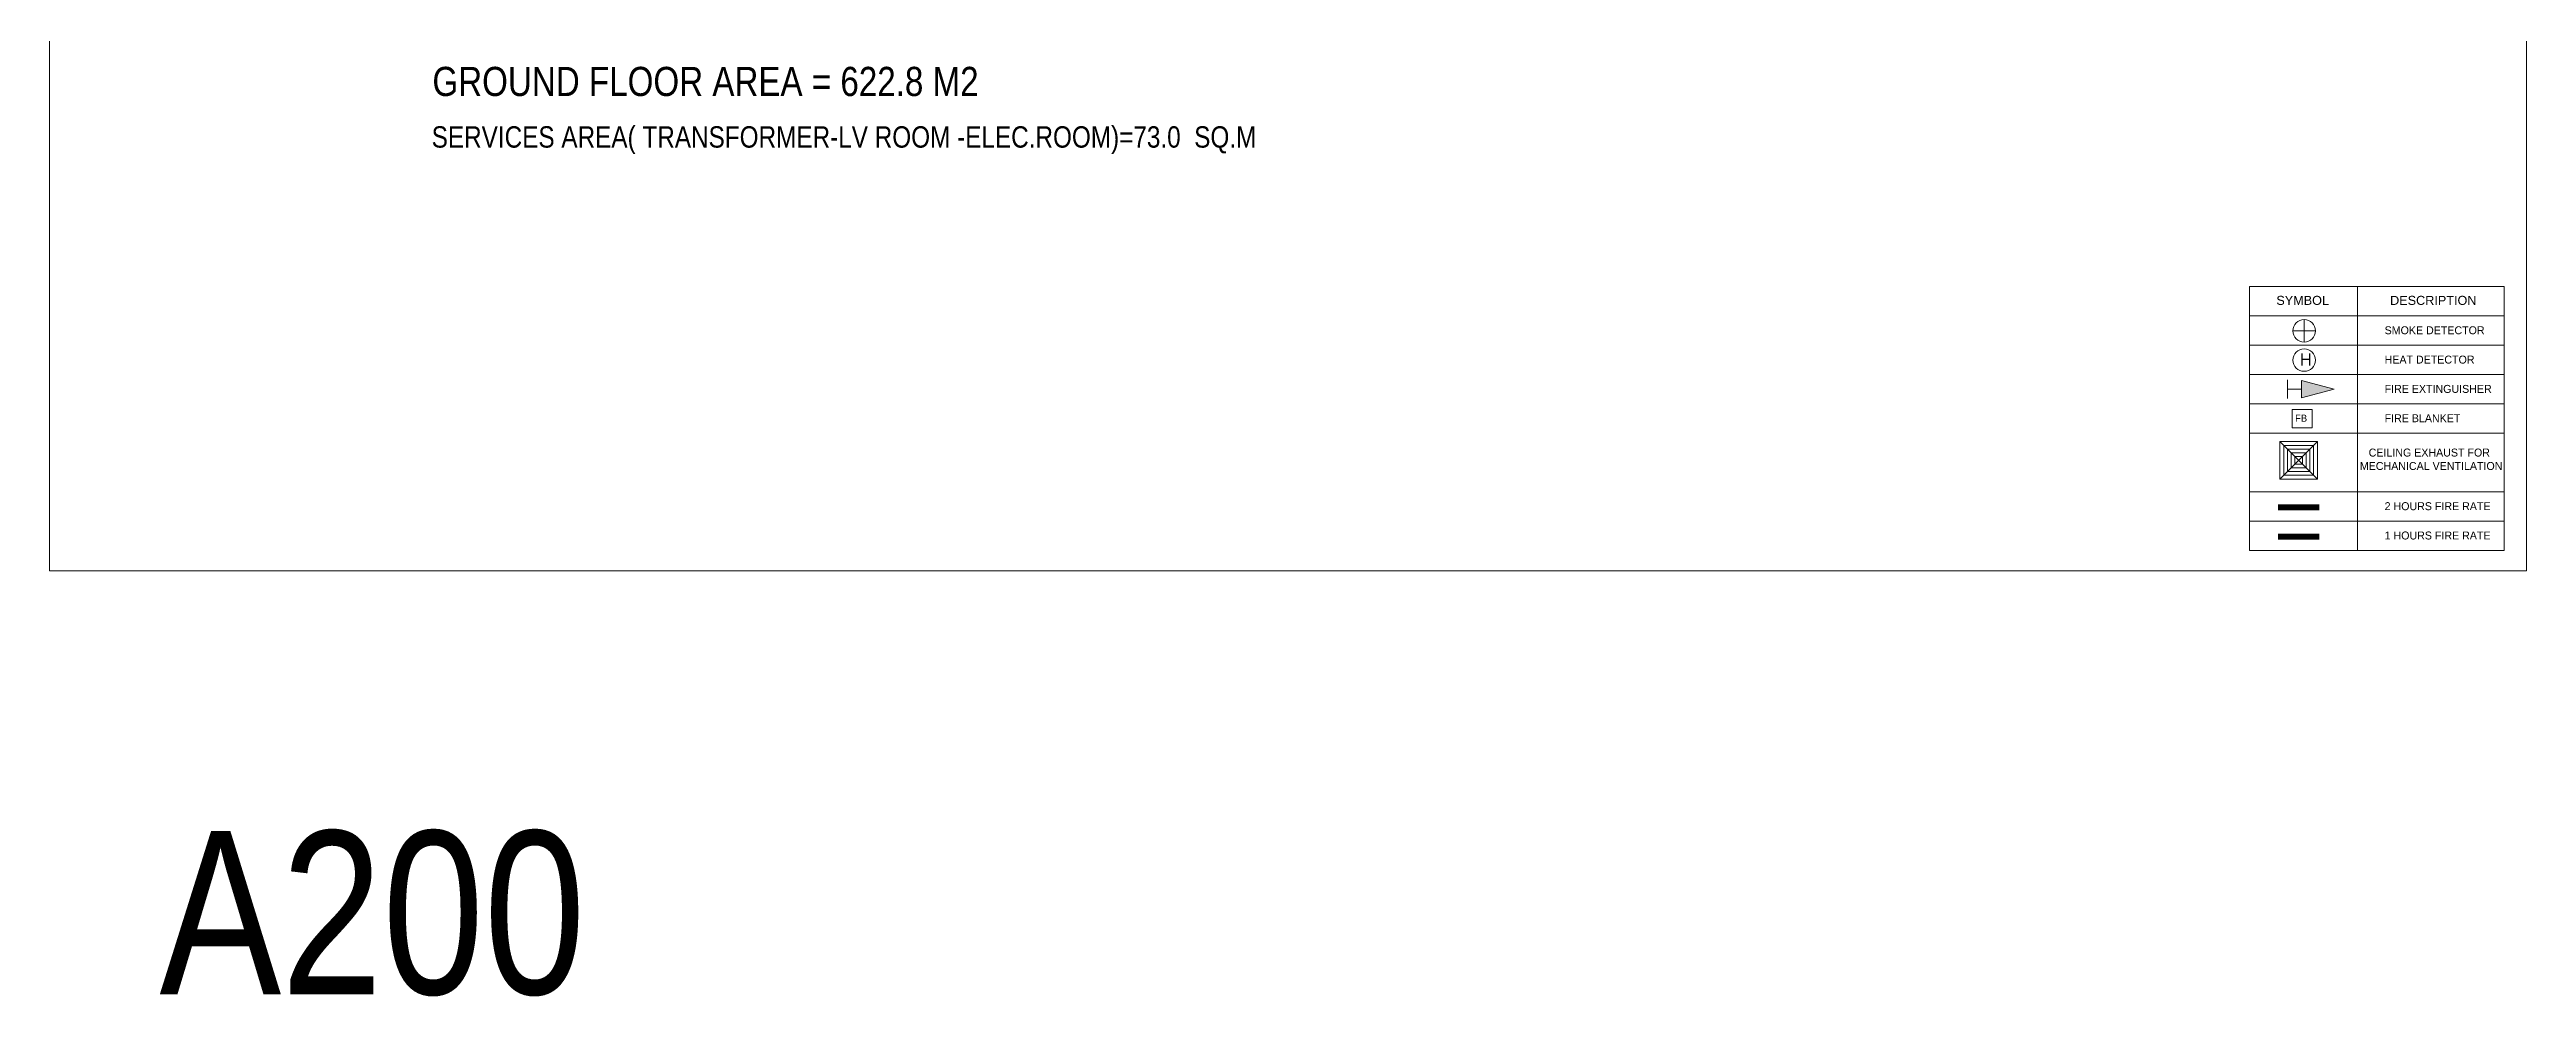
# Model space of a CAD drawing. Header units: millimetres. Extents: x -9083 to 924194, y -232449 to 321637.
# Drawn here: x -8100 to 55597, y 126135 to 150502 of the extents above; entities that cross this region are included whole.
import ezdxf
from ezdxf.enums import TextEntityAlignment as Align

# ---------------------------------------------------------------- set-up
doc = ezdxf.new("R2010")
doc.units = ezdxf.units.MM
doc.header["$LTSCALE"] = 400
doc.header["$MEASUREMENT"] = 0
doc.layers.get('0').update_dxf_attribs({"lineweight": 0, "true_color": 0xff1414})
doc.layers.get('Defpoints').update_dxf_attribs({"color": 8, "lineweight": 5})
doc.layers.add('ALARM', color=7, linetype='Continuous', lineweight=5, true_color=0xff0f0f)
for name, color, linetype, lineweight in [('BORDER', 7, 'Continuous', 0), ('FIRE RATE', 244, 'Continuous', 0), ('GENERAL TEXT', 4, 'Continuous', 5), ('TABLE', 8, 'Continuous', 5)]:
    doc.layers.add(name, color=color, linetype=linetype, lineweight=lineweight)
doc.styles.add('arial', font='arial.ttf', dxfattribs={"width": 0.8, "height": 2.2})
doc.styles.get("Standard").update_dxf_attribs({"font": 'GOTHIC.TTF', "height": 220})

# ---------------------------------------------------------------- blocks, each defined once
blk = doc.blocks.new('FIRE EXTINGUISHER')
at = {"transparency": 33554559}
h = blk.add_hatch(color=256, dxfattribs=at)
h.dxf.hatch_style = 1
h.paths.add_polyline_path([(165311, -106760), (164961, -106667), (164961, -106854)])
for p, q in [((164811, -106860), (164811, -106660)), ((164961, -106854), (164961, -106667)), ((165311, -106760), (164961, -106667)), ((164811, -106760), (164961, -106760)), ((165311, -106760), (164961, -106854))]:
    blk.add_line(p, q)
blk = doc.blocks.new('A$Ccfd28120')
for p, q in [((0, -171), (0, 171)), ((171, 0), (-171, 0))]:
    blk.add_line(p, q)
blk.add_circle((0, 0), 171)

msp = doc.modelspace()

# ---------------------------------------------------------------- linework, layer by layer
at = {"layer": 'ALARM'}
for p, q in [((50220.78982, 140413.07313), (49257.19855, 139449.48186)), ((49257.19855, 140413.07313), (50220.78982, 139449.48186))]:
    msp.add_line(p, q, dxfattribs=at)
for points in [[(50084.45962, 140767.98312), (49569.65962, 140767.98312), (49569.65962, 141243.18312), (50084.45962, 141243.18312)], [(49257.19855, 140413.07313), (50220.78982, 140413.07313), (50220.78982, 139449.48186), (49257.19855, 139449.48186)], [(49353.55767, 140316.714), (50124.43069, 140316.714), (50124.43069, 139545.84098), (49353.55767, 139545.84098)], [(49449.9168, 140220.35487), (50028.07156, 140220.35487), (50028.07156, 139642.20011), (49449.9168, 139642.20011)], [(49546.27593, 140123.99575), (49931.71244, 140123.99575), (49931.71244, 139738.55924), (49546.27593, 139738.55924)], [(49642.63506, 140027.63662), (49835.35331, 140027.63662), (49835.35331, 139834.91836), (49642.63506, 139834.91836)]]:
    msp.add_lwpolyline(points, close=True, dxfattribs=at)
at = {"layer": 'ALARM', "color": 242, "true_color": 0xcd2027}
msp.add_circle((49881.08534, 142509.56828), 288.43767, dxfattribs=at)
at = {"layer": 'Defpoints'}
msp.add_lwpolyline([(-8100, 195373.23511), (55596.80779, 195373.23511), (55596.80779, 137087.88911), (-8100, 137087.88911)], close=True, dxfattribs=at)
at = {"layer": 'FIRE RATE', "color": 244, "lineweight": 0, "true_color": 0x991b1e, "const_width": 160}
msp.add_lwpolyline([(50266.99418, 138721.26966), (49210.99418, 138721.26966)], dxfattribs=at)
at = {"layer": 'FIRE RATE', "color": 177, "lineweight": 0, "true_color": 0x293189, "const_width": 160}
msp.add_lwpolyline([(50266.99418, 137966.8887), (49210.99418, 137966.8887)], dxfattribs=at)
at = {"layer": 'TABLE', "linetype": 'Continuous', "ltscale": 10}
for p, q in [((51253.6726, 144403.0899), (51253.6726, 137613.66122)), ((48478.51915, 143648.70893), (55027.59355, 143648.70893)), ((48478.51915, 142894.32797), (55027.59355, 142894.32797)), ((48478.51915, 142139.94701), (55027.59355, 142139.94701)), ((48478.51915, 141385.56604), (55027.59355, 141385.56604)), ((48478.51915, 140631.18508), (55027.59355, 140631.18508)), ((48478.51915, 139122.42315), (55027.59355, 139122.42315)), ((48478.51915, 138368.04219), (55027.59355, 138368.04219))]:
    msp.add_line(p, q, dxfattribs=at)
msp.add_lwpolyline([(48478.51915, 137613.66122), (48478.51915, 144403.0899), (55027.59355, 144403.0899), (55027.59355, 137613.66122)], close=True, dxfattribs=at)

# ---------------------------------------------------------------- block references
at = {"layer": 'ALARM', "xscale": 1.687458399214334, "yscale": 1.687458399214334, "zscale": 1.687458399214334}
msp.add_blockref('A$Ccfd28120', (49881.08534, 143263.94924), dxfattribs=at)
at = {"layer": 'ALARM', "color": 242, "true_color": 0xcd2027, "xscale": 2.4, "yscale": 2.4, "zscale": 2.4}
msp.add_blockref('FIRE EXTINGUISHER', (-346093.65622, 397985.08599), dxfattribs=at)

# ---------------------------------------------------------------- texts
at = {"layer": 'ALARM', "color": 242, "true_color": 0xcd2027, "insert": (49768.86805, 142684.41011), "char_height": 320, "attachment_point": 1}
msp.add_mtext_dynamic_manual_height_columns('{\\C256;H}', width=4587.3278135, gutter_width=838.45589, heights=[0], dxfattribs=at)
at = {"layer": 'ALARM', "insert": (49802.30784, 141105.71324), "char_height": 180, "width": 3328.8771321, "attachment_point": 2}
msp.add_mtext('FB', dxfattribs=at)
at = {"layer": 'BORDER'}
for s, p in [('CEILING EXHAUST FOR ', (53136.44011, 140028.65523, 325.88664)), ('MECHANICAL VENTILATION', (53145.25896, 139683.18452, 325.88664))]:
    msp.add_text(s, height=204.7553418, dxfattribs=at).set_placement(p, align=Align.CENTER)
at = {"layer": 'BORDER', "attachment_point": 1}
for s, width, gutter_width, insert, char_height in [('{\\fArial|b0|i0|c0|p34;\\C7;SYMBOL}', 3055.8523906, 1117.94119, (49164.43128, 144163.24928), 232.6765248), ('{\\fArial|b0|i0|c0|p34;\\C7;DESCRIPTION}', 6116.4370846, 1117.94119, (52090.11397, 144163.24928), 232.6765248), ('{\\C7;SMOKE DETECTOR}', 4587.3278135, 838.45589, (51949.39819, 143380.02402), 204.7553418), ('{\\C7;HEAT DETECTOR}', 4587.3278135, 838.45589, (51949.39819, 142625.64306), 204.7553418), ('{\\C7;FIRE EXTINGUISHER}', 4587.3278135, 838.45589, (51949.39819, 141871.26209), 204.7553418), ('{\\C7;FIRE BLANKET}', 4587.3278135, 838.45589, (51949.39819, 141116.88113), 204.7553418), ('{\\C7;2 HOURS FIRE RATE}', 4587.3278135, 838.45589, (51949.39819, 138853.73824), 204.7553418), ('{\\C7;1 HOURS FIRE RATE}', 4587.3278135, 838.45589, (51949.39819, 138099.35727), 204.7553418)]:
    msp.add_mtext_dynamic_manual_height_columns(s, width=width, gutter_width=gutter_width, heights=[0], dxfattribs=dict(at, insert=insert, char_height=char_height))
at = {"layer": 'Defpoints', "insert": (-5271.73002, 130391.18066), "char_height": 4196.390208, "attachment_point": 1, "style": 'arial'}
msp.add_mtext_dynamic_manual_height_columns('{\\C8;A200}', width=22413.2757742, gutter_width=7922.15845, heights=[0], dxfattribs=at)
at = {"layer": 'GENERAL TEXT', "width": 0.85}
for s, height, p in [('GROUND FLOOR AREA = 622.8 M2', 750, (1745.54134, 149305.48815)), ('SERVICES AREA( TRANSFORMER-LV ROOM -ELEC.ROOM)=73.0  SQ.M', 550, (1726.86018, 147977.14252))]:
    msp.add_text(s, height=height, dxfattribs=at).set_placement(p)

doc.saveas('drawing.dxf')
